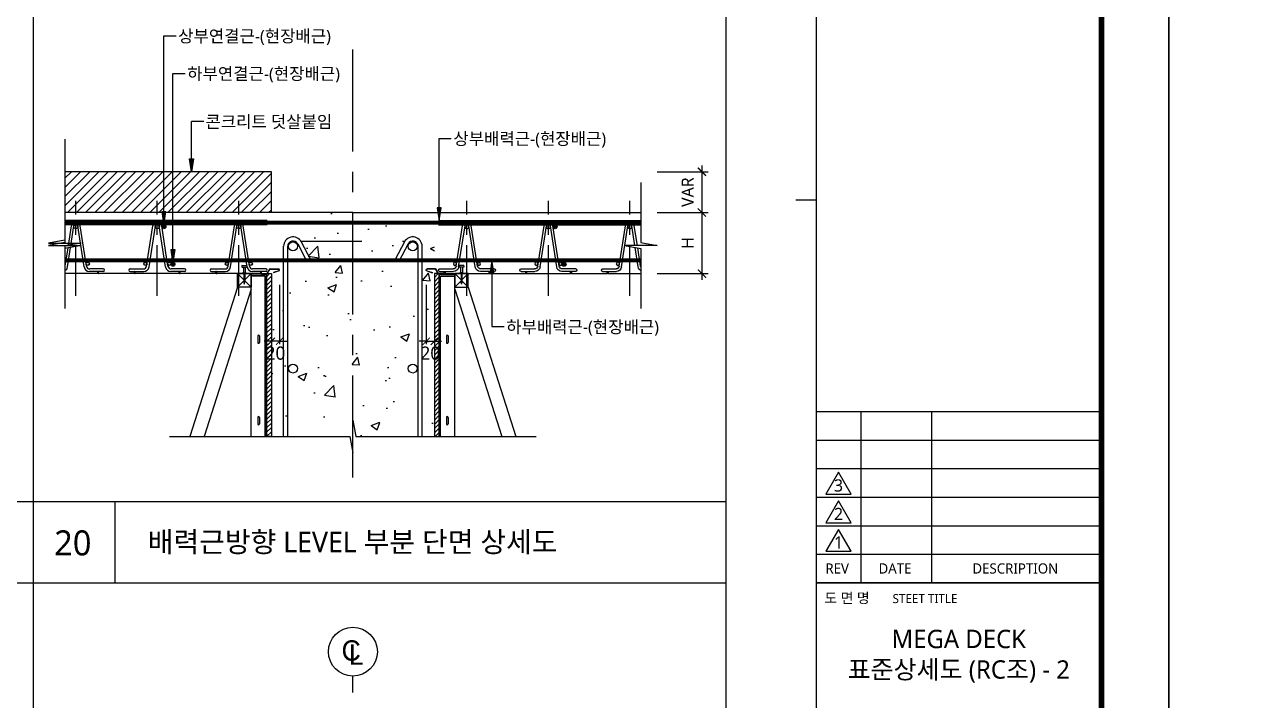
# Model space of a CAD drawing. Extents: x 10983 to 44623, y -18406 to 11294.
# Drawn here: x 24993 to 27983, y -4868 to -3208 of the extents above; entities that cross this region are included whole.
import ezdxf
from ezdxf.enums import TextEntityAlignment as Align

# ---------------------------------------------------------------- set-up
doc = ezdxf.new("R2010")
doc.units = 0
doc.header["$LTSCALE"] = 100
doc.header["$MEASUREMENT"] = 0
doc.header["$PDMODE"] = 3
doc.header["$PDSIZE"] = 10
for name, pattern in [('CEN', [62, 60, -1, 0, -1]), ('CENTERX2', [4, 2.5, -0.5, 0.5, -0.5]), ('HID', [2.5, 1.5, -1])]:
    doc.linetypes.add(name, pattern=pattern)
doc.layers.get('0').update_dxf_attribs({"linetype": 'CONTINUOUS'})
doc.layers.get('Defpoints').update_dxf_attribs({"color": 165, "linetype": 'CONTINUOUS'})
for name, color, linetype in [('-상부연결근', 4, 'CONTINUOUS'), ('-하부배력근', 3, 'CONTINUOUS'), ('-하부연결근', 4, 'CONTINUOUS'), ('0-TEXT', 3, 'CONTINUOUS'), ('DECK-CEN', 1, 'CEN'), ('DECK-CON', 2, 'CONTINUOUS'), ('DECK-DIM', 255, 'CONTINUOUS'), ('DECK-ETC STEEL', 6, 'CONTINUOUS'), ('DECK-HATCH', 251, 'CONTINUOUS'), ('DECK-LATTICE', 7, 'CONTINUOUS'), ('DECK-MAIN BAR', 2, 'CONTINUOUS'), ('DECK-PG', 4, 'CONTINUOUS'), ('DECK-RC', 251, 'CONTINUOUS'), ('DECK-RC(ETC)', 252, 'CONTINUOUS'), ('DECK-TABLE', 7, 'CONTINUOUS'), ('DECK-TEX1', 6, 'CONTINUOUS'), ('DECK-TEXT', 7, 'CONTINUOUS'), ('DECK-TITLE TEXT', 3, 'CONTINUOUS'), ('DECK-TRANS', 3, 'CONTINUOUS'), ('E2', 7, 'CONTINUOUS'), ('form', 7, 'CONTINUOUS'), ('form_TEX', 7, 'CONTINUOUS'), ('REVISION1', 10, 'CONTINUOUS')]:
    doc.layers.add(name, color=color, linetype=linetype)
doc.styles.add('SY Panel', font='malgun.ttf')
doc.styles.add('VICON TEXT', font='malgun.ttf')
doc.styles.add('굴림', font='Gulim.ttf')
doc.styles.add('맑은고딕', font='malgun.ttf')
doc.dimstyles.new('STDECK-DIM', dxfattribs={"dimtxt": 35, "dimasz": 20, "dimexe": 15, "dimexo": 40, "dimgap": 10, "dimtad": 1, "dimdec": 0, "dimtxsty": 'SY Panel', "dimblk": 'ARCHTICK', "dimcen": 2.5, "dimdle": 15, "dimclrd": 7, "dimclre": 7, "dimclrt": 6, "dimadec": 0, "dimazin": 0, "dimtfac": 1, "dimtdec": 0, "dimtmove": 0, "dimatfit": 3, "dimldrblk": 'ARCHTICK', "dimfxl": 1, "dimarcsym": 0})
doc.dimstyles.new('STDECK-DIM 2', dxfattribs={"dimscale": 2.5, "dimtxt": 12, "dimasz": 7, "dimexe": 3, "dimexo": 3, "dimgap": 3, "dimtad": 1, "dimdec": 0, "dimlunit": 6, "dimtxsty": 'VICON TEXT', "dimblk": 'ARCHTICK', "dimcen": 2.5, "dimclrd": 7, "dimclre": 7, "dimclrt": 6, "dimadec": 0, "dimazin": 0, "dimtfac": 1, "dimtdec": 0, "dimtix": 1, "dimtmove": 0, "dimatfit": 3, "dimfxl": 1, "dimarcsym": 0})
pattern_1 = [(45, (-2415.1005, -5154.619), (-5.3033009, 5.3033009), [])]

# ---------------------------------------------------------------- blocks, each defined once
blk = doc.blocks.new('_ArchTick')
at = {"color": 0, "linetype": 'ByBlock', "const_width": 0.15}
blk.add_lwpolyline([(-0.5, -0.5), (0.5, 0.5)], dxfattribs=at)
blk = doc.blocks.new('*D394')
at = {"layer": 'DECK-DIM', "color": 7, "lineweight": -2}
for p, q in [((25979.5, -3847.4), (25979.5, -3993.5)), ((25999.5, -3847.4), (25999.5, -3993.5)), ((25979.5, -3986), (25962, -3986)), ((25979.5, -3986), (25999.5, -3986)), ((25999.5, -3986), (26017, -3986))]:
    blk.add_line(p, q, dxfattribs=at)
at = {"layer": 'Defpoints', "color": 0, "ltscale": 0.5}
for p in [(25979.5, -3839.9), (25999.5, -3839.9), (25999.5, -3986)]:
    blk.add_point(p, dxfattribs=at)
at = {"layer": 'DECK-DIM', "color": 7, "lineweight": -2, "ltscale": 0.5, "xscale": 17.5, "yscale": 17.5, "zscale": 17.5}
blk.add_blockref('_ArchTick', (25979.5, -3986), dxfattribs=at)
at = {"layer": 'DECK-DIM', "color": 7, "lineweight": -2, "ltscale": 0.5, "xscale": 17.5, "yscale": 17.5, "zscale": 17.5, "rotation": 180}
blk.add_blockref('_ArchTick', (25999.5, -3986), dxfattribs=at)
at = {"layer": 'DECK-DIM', "color": 6, "ltscale": 0.5, "insert": (25989.5, -4015.3), "char_height": 32.5, "attachment_point": 5, "style": 'VICON TEXT'}
blk.add_mtext('20', dxfattribs=at)
blk = doc.blocks.new('*D395')
at = {"layer": 'DECK-DIM', "color": 7, "lineweight": -2}
for p, q in [((25599.5, -3847.4), (25599.5, -3993.5)), ((25619.5, -3847.4), (25619.5, -3993.5)), ((25599.5, -3986), (25582, -3986)), ((25619.5, -3986), (25599.5, -3986)), ((25619.5, -3986), (25637, -3986))]:
    blk.add_line(p, q, dxfattribs=at)
at = {"layer": 'Defpoints', "color": 0, "ltscale": 0.5}
for p in [(25599.5, -3839.9), (25619.5, -3839.9), (25599.5, -3986)]:
    blk.add_point(p, dxfattribs=at)
at = {"layer": 'DECK-DIM', "color": 7, "lineweight": -2, "ltscale": 0.5, "xscale": 17.5, "yscale": 17.5, "zscale": 17.5}
blk.add_blockref('_ArchTick', (25599.5, -3986), dxfattribs=at)
at = {"layer": 'DECK-DIM', "color": 7, "lineweight": -2, "ltscale": 0.5, "xscale": 17.5, "yscale": 17.5, "zscale": 17.5, "rotation": 180}
blk.add_blockref('_ArchTick', (25619.5, -3986), dxfattribs=at)
at = {"layer": 'DECK-DIM', "color": 6, "ltscale": 0.5, "insert": (25609.5, -4015.3), "char_height": 32.5, "attachment_point": 5, "style": 'VICON TEXT'}
blk.add_mtext('20', dxfattribs=at)
blk = doc.blocks.new('*D175')
at = {"layer": 'DECK-DIM', "color": 7, "lineweight": -2}
for p, q in [((26546.2, -3669.9), (26671.2, -3669.9)), ((26656.2, -3654.9), (26656.2, -3834.9)), ((26546.2, -3819.9), (26671.2, -3819.9))]:
    blk.add_line(p, q, dxfattribs=at)
at = {"layer": 'Defpoints', "color": 0, "ltscale": 0.5}
for p in [(26506.2, -3669.9), (26506.2, -3819.9), (26656.2, -3819.9)]:
    blk.add_point(p, dxfattribs=at)
at = {"layer": 'DECK-DIM', "color": 7, "lineweight": -2, "ltscale": 0.5, "xscale": 20, "yscale": 20, "zscale": 20}
for p, rotation in [((26656.2, -3669.9), 90), ((26656.2, -3819.9), 270)]:
    blk.add_blockref('_ArchTick', p, dxfattribs=dict(at, rotation=rotation))
at = {"layer": 'DECK-DIM', "color": 6, "ltscale": 0.5, "insert": (26621.2, -3744.9), "char_height": 30, "attachment_point": 5, "rotation": 90, "style": 'SY Panel'}
blk.add_mtext('H', dxfattribs=at)
blk = doc.blocks.new('*D176')
at = {"layer": 'DECK-DIM', "color": 7, "lineweight": -2}
for p, q in [((26656.2, -3554.9), (26656.2, -3684.9)), ((26546.2, -3569.9), (26671.2, -3569.9)), ((26546.2, -3669.9), (26671.2, -3669.9))]:
    blk.add_line(p, q, dxfattribs=at)
at = {"layer": 'Defpoints', "color": 0, "ltscale": 0.5}
for p in [(26506.2, -3569.9), (26506.2, -3669.9), (26656.2, -3669.9)]:
    blk.add_point(p, dxfattribs=at)
at = {"layer": 'DECK-DIM', "color": 7, "lineweight": -2, "ltscale": 0.5, "xscale": 20, "yscale": 20, "zscale": 20}
for p, rotation in [((26656.2, -3569.9), 90), ((26656.2, -3669.9), 270)]:
    blk.add_blockref('_ArchTick', p, dxfattribs=dict(at, rotation=rotation))
at = {"layer": 'DECK-DIM', "color": 6, "ltscale": 0.5, "insert": (26621.2, -3619.9), "char_height": 30, "attachment_point": 5, "rotation": 90, "style": 'SY Panel'}
blk.add_mtext('VAR', dxfattribs=at)
blk = doc.blocks.new('tg4')
at = {"layer": 'DECK-MAIN BAR'}
h = blk.add_hatch(color=256, dxfattribs=at)
h.dxf.hatch_style = 1
h.paths.add_polyline_path([(7710.5, 42136.7, 0.414214), (7705.5, 42131.7, 0.414214), (7710.5, 42126.7)])
h.paths.add_polyline_path([(7735.8, 42040.8, 1), (7743.8, 42040.8, 1)])
h.paths.add_polyline_path([(7710.5, 42136.7), (7710.5, 42126.7, 0.414214), (7715.5, 42131.7, 0.414214)])
edge = h.paths.add_edge_path()
edge.add_line((7683.8, 42043.8), (7683.8, 42037.7))
edge.add_arc((7681.2, 42040.7), 4, 310.4298, 409.5702)
h = blk.add_hatch(color=256, dxfattribs=at)
h.dxf.hatch_style = 1
h.paths.add_polyline_path([(7877.2, 42040.7, 1), (7885.2, 42040.7, 1)])
h.paths.add_polyline_path([(7910.5, 42136.7, 0.414214), (7905.5, 42131.7, 0.414214), (7910.5, 42126.7)])
h.paths.add_polyline_path([(7935.8, 42040.8, 1), (7943.8, 42040.8, 1)])
h.paths.add_polyline_path([(7910.5, 42136.7), (7910.5, 42126.7, 0.414214), (7915.5, 42131.7, 0.414214)])
h = blk.add_hatch(color=256, dxfattribs=at)
h.dxf.hatch_style = 1
h.paths.add_polyline_path([(8077.2, 42040.7, 1), (8085.2, 42040.7, 1)])
h.paths.add_polyline_path([(8110.5, 42136.7, 0.414214), (8105.5, 42131.7, 0.414214), (8110.5, 42126.7)])
h.paths.add_polyline_path([(8135.8, 42040.8, 1), (8143.8, 42040.8, 1)])
h.paths.add_polyline_path([(8110.5, 42136.7), (8110.5, 42126.7, 0.414214), (8115.5, 42131.7, 0.414214)])
at = {"layer": 'DECK-CEN', "linetype": 'CENTERX2', "ltscale": 0.5}
for p, q in [((7710.5, 41961.8), (7710.5, 42195.4)), ((7910.5, 41961.8), (7910.5, 42195.4)), ((8110.5, 41961.8), (8110.5, 42195.4))]:
    blk.add_line(p, q, dxfattribs=at)
at = {"layer": 'DECK-LATTICE', "ltscale": 0.5}
for p, q in [((8179.9, 42146.7), (7683.8, 42146.7)), ((8179.9, 42136.7), (7683.8, 42136.7)), ((7692.2, 42085.7), (7699.7, 42134.3)), ((7698.3, 42085.7), (7705.7, 42133.6)), ((7730.8, 42033.2), (7715.2, 42133.6)), ((7736.6, 42035), (7721.2, 42134.3)), ((7884.3, 42035), (7899.7, 42134.3)), ((7890.1, 42033.2), (7905.7, 42133.6)), ((7930.8, 42033.2), (7915.2, 42133.6)), ((7936.6, 42035), (7921.2, 42134.3)), ((8084.3, 42035), (8099.7, 42134.3)), ((8090.1, 42033.2), (8105.7, 42133.6)), ((8130.8, 42033.2), (8115.2, 42133.6)), ((8136.6, 42035), (8121.2, 42134.3)), ((7684.3, 42035), (7691.3, 42080)), ((7690.1, 42033.2), (7697.6, 42081.1)), ((7777.5, 42022.2), (7743.7, 42022.2)), ((7777.5, 42028.2), (7744.5, 42028.2)), ((7843.5, 42028.2), (7876.4, 42028.2)), ((7843.5, 42022.2), (7877.3, 42022.2)), ((7977.5, 42022.2), (7943.7, 42022.2)), ((7977.5, 42028.2), (7944.5, 42028.2)), ((8043.5, 42028.2), (8076.4, 42028.2)), ((8043.5, 42022.2), (8077.3, 42022.2)), ((8177.5, 42022.2), (8143.7, 42022.2)), ((8177.5, 42028.2), (8144.5, 42028.2))]:
    blk.add_line(p, q, dxfattribs=at)
for centre, radius, start, end in [((7702.7, 42133.7), 3.01, 349.5852, 169.9415), ((7718.2, 42133.7), 3.01, 10.0585, 190.4148), ((7902.7, 42133.7), 3.01, 349.5852, 169.9415), ((7918.2, 42133.7), 3.01, 10.0585, 190.4148), ((8102.7, 42133.7), 3.01, 349.5852, 169.9415), ((8118.2, 42133.7), 3.01, 10.0585, 190.4148), ((7676.4, 42036.2), 8, 336.4782, 351.1777), ((7677.3, 42035.2), 13, 299.8906, 351.1777), ((7743.7, 42035.2), 13, 188.8223, 270), ((7744.5, 42036.2), 8, 188.8223, 270), ((7777.5, 42025.2), 3, 270, 90), ((7843.5, 42025.2), 3, 90, 270), ((7876.4, 42036.2), 8, 270, 351.1777), ((7877.3, 42035.2), 13, 270, 351.1777), ((7943.7, 42035.2), 13, 188.8223, 270), ((7944.5, 42036.2), 8, 188.8223, 270), ((7977.5, 42025.2), 3, 270, 90), ((8043.5, 42025.2), 3, 90, 270), ((8076.4, 42036.2), 8, 270, 351.1777), ((8077.3, 42035.2), 13, 270, 351.1777), ((8143.7, 42035.2), 13, 188.8223, 270), ((8144.5, 42036.2), 8, 188.8223, 270), ((8177.5, 42025.2), 3, 270, 90)]:
    blk.add_arc(centre, radius, start, end, dxfattribs=at)
at = {"layer": 'DECK-MAIN BAR', "ltscale": 0.5}
for centre, radius in [((7710.5, 42131.7), 5), ((7910.5, 42131.7), 5), ((8110.5, 42131.7), 5), ((7739.8, 42040.8), 4), ((7881.2, 42040.7), 4), ((7939.8, 42040.8), 4), ((8081.2, 42040.7), 4), ((8139.8, 42040.8), 4)]:
    blk.add_circle(centre, radius, dxfattribs=at)
blk.add_arc((7681.2, 42040.7), 4, 310.4298, 49.5702, dxfattribs=at)
at = {"layer": 'DECK-PG', "ltscale": 0.5}
for p, q in [((7764.7, 42017.2), (7683.8, 42017.2)), ((7765, 42016.7), (7683.8, 42016.7)), ((7855, 42016.7), (7766, 42016.7)), ((7854.7, 42017.2), (7766.2, 42017.2)), ((7965, 42016.7), (7856, 42016.7)), ((7964.7, 42017.2), (7856.2, 42017.2)), ((8055, 42016.7), (7966, 42016.7)), ((8054.7, 42017.2), (7966.2, 42017.2)), ((8165, 42016.7), (8056, 42016.7)), ((8164.7, 42017.2), (8056.2, 42017.2))]:
    blk.add_line(p, q, dxfattribs=at)
at = {"layer": 'DECK-PG'}
for p, q in [((7764, 42021.2), (7764, 42018.7)), ((7764.5, 42018.7), (7764.5, 42021.2)), ((7765, 42021.2), (7765, 42017.5)), ((7765, 42018.7), (7765, 42020.7)), ((7765.5, 42021.2), (7765.5, 42017.2)), ((7766, 42017.5), (7766, 42021.2)), ((7854, 42021.2), (7854, 42018.7)), ((7854.5, 42018.7), (7854.5, 42021.2)), ((7855, 42021.2), (7855, 42017.5)), ((7855, 42018.7), (7855, 42020.7)), ((7855.5, 42021.2), (7855.5, 42017.2)), ((7856, 42017.5), (7856, 42021.2)), ((7964, 42021.2), (7964, 42018.7)), ((7964.5, 42018.7), (7964.5, 42021.2)), ((7965, 42021.2), (7965, 42017.5)), ((7965, 42018.7), (7965, 42020.7)), ((7965.5, 42021.2), (7965.5, 42017.2)), ((7966, 42017.5), (7966, 42021.2)), ((8054, 42021.2), (8054, 42018.7)), ((8054.5, 42018.7), (8054.5, 42021.2)), ((8055, 42021.2), (8055, 42017.5)), ((8055, 42018.7), (8055, 42020.7)), ((8055.5, 42021.2), (8055.5, 42017.2)), ((8056, 42017.5), (8056, 42021.2)), ((8164, 42021.2), (8164, 42018.7)), ((8164.5, 42018.7), (8164.5, 42021.2)), ((8165, 42021.2), (8165, 42017.5)), ((8165, 42018.7), (8165, 42020.7)), ((8165.5, 42021.2), (8165.5, 42017.2)), ((8166, 42017.5), (8166, 42021.2)), ((8166, 42016.7), (8179.9, 42016.7)), ((8166.2, 42017.2), (8179.9, 42017.2)), ((8180.8, 42017.8), (8186.1, 42027.5)), ((8181.3, 42017.5), (8186.6, 42027.2)), ((8187.4, 42028.2), (8208.1, 42028.2)), ((8187.4, 42027.7), (8208.1, 42027.7)), ((8208.7, 42023.9), (8195.4, 42019.1)), ((8208.6, 42023.9), (8195.4, 42019.1)), ((8195.4, 42019.1), (8195.5, 42018.6)), ((8208.9, 42023.5), (8195.5, 42018.6))]:
    blk.add_line(p, q, dxfattribs=at)
for centre, radius, start, end in [((7765, 42021.2), 1, 0, 180), ((7765, 42021.2), 1, 0, 180), ((7764.5, 42018.7), 0.5, 180, 0), ((7765, 42021.2), 0.5, 0, 180), ((7764.7, 42017.5), 0.25, 270, 0), ((7765, 42017.2), 0.5, 270, 0), ((7766, 42017.2), 0.5, 180, 270), ((7766.2, 42017.5), 0.25, 180, 270), ((7855, 42021.2), 1, 0, 180), ((7855, 42021.2), 1, 0, 180), ((7854.5, 42018.7), 0.5, 180, 0), ((7855, 42021.2), 0.5, 0, 180), ((7854.7, 42017.5), 0.25, 270, 0), ((7855, 42017.2), 0.5, 270, 0), ((7856, 42017.2), 0.5, 180, 270), ((7856.2, 42017.5), 0.25, 180, 270), ((7965, 42021.2), 1, 0, 180), ((7965, 42021.2), 1, 0, 180), ((7964.5, 42018.7), 0.5, 180, 0), ((7965, 42021.2), 0.5, 0, 180), ((7964.7, 42017.5), 0.25, 270, 0), ((7965, 42017.2), 0.5, 270, 0), ((7966, 42017.2), 0.5, 180, 270), ((7966.2, 42017.5), 0.25, 180, 270), ((8055, 42021.2), 1, 0, 180), ((8055, 42021.2), 1, 0, 180), ((8054.5, 42018.7), 0.5, 180, 0), ((8055, 42021.2), 0.5, 0, 180), ((8054.7, 42017.5), 0.25, 270, 0), ((8055, 42017.2), 0.5, 270, 0), ((8056, 42017.2), 0.5, 180, 270), ((8056.2, 42017.5), 0.25, 180, 270), ((8165, 42021.2), 1, 0, 180), ((8165, 42021.2), 1, 0, 180), ((8164.5, 42018.7), 0.5, 180, 0), ((8165, 42021.2), 0.5, 0, 180), ((8164.7, 42017.5), 0.25, 270, 0), ((8165, 42017.2), 0.5, 270, 0), ((8166, 42017.2), 0.5, 180, 270), ((8166.2, 42017.5), 0.25, 180, 270), ((8179.9, 42018.3), 1.05, 270, 331.3895), ((8179.9, 42018.3), 1.55, 270, 331.3895), ((8187.4, 42026.8), 1.46, 90, 151.3895), ((8187.4, 42026.8), 0.955, 90, 151.3895), ((8208.1, 42025.8), 2.46, 290, 90), ((8208.1, 42025.8), 1.96, 290, 90)]:
    blk.add_arc(centre, radius, start, end, dxfattribs=at)

msp = doc.modelspace()

# ---------------------------------------------------------------- hatches: boundary and pattern name
at = {"layer": '-상부연결근', "linetype": 'ByBlock'}
h = msp.add_hatch(color=0, dxfattribs=at)
h.paths.add_polyline_path([(25340.3, -3668.4), (25335.6, -3668.4), (25335.6, -3699.9)])
h.paths.add_polyline_path([(25335.6, -3668.4), (25330.9, -3668.4), (25335.6, -3699.9)])
at = {"layer": '-상부연결근'}
h = msp.add_hatch(color=256, dxfattribs=at)
h.dxf.hatch_style = 1
h.paths.add_polyline_path([(25340.6, -3704.9, 1), (25330.6, -3704.9, 1)])
h = msp.add_hatch(color=256, dxfattribs=at)
h.dxf.hatch_style = 1
h.paths.add_polyline_path([(26300.6, -3704.9, 1), (26290.6, -3704.9, 1)])
at = {"layer": '-하부배력근', "linetype": 'ByBlock'}
h = msp.add_hatch(color=0, dxfattribs=at)
h.paths.add_polyline_path([(26136.1, -3818.3), (26140.8, -3818.3), (26140.8, -3786.9)])
h.paths.add_polyline_path([(26140.8, -3818.3), (26145.5, -3818.3), (26140.8, -3786.9)])
at = {"layer": '-하부연결근', "linetype": 'ByBlock'}
h = msp.add_hatch(color=0, dxfattribs=at)
h.paths.add_polyline_path([(25357.8, -3791.8), (25357.8, -3760.4), (25353.1, -3760.4)])
h.paths.add_polyline_path([(25357.8, -3791.8), (25362.5, -3760.4), (25357.8, -3760.4)])
at = {"layer": '-하부연결근'}
h = msp.add_hatch(color=256, dxfattribs=at)
h.dxf.hatch_style = 1
h.paths.add_polyline_path([(25362.8, -3796.8, 1), (25352.8, -3796.8, 1)])
h = msp.add_hatch(color=256, dxfattribs=at)
h.dxf.hatch_style = 1
h.paths.add_polyline_path([(26322.8, -3796.9, 1), (26312.8, -3796.9, 1)])
at = {"linetype": 'ByBlock'}
h = msp.add_hatch(color=256, dxfattribs=at)
h.paths.add_polyline_path([(25398.8, -3538.4), (25403.5, -3538.4), (25403.5, -3569.9)])
h.paths.add_polyline_path([(25403.5, -3538.4), (25408.2, -3538.4), (25403.5, -3569.9)])
h = msp.add_hatch(color=256, dxfattribs=at)
h.paths.add_polyline_path([(26015.9, -3658.4), (26011.1, -3658.4), (26011.1, -3689.9)])
h.paths.add_polyline_path([(26011.1, -3658.4), (26006.4, -3658.4), (26011.1, -3689.9)])
at = {"layer": 'DECK-HATCH', "linetype": 'ByBlock'}
h = msp.add_hatch(dxfattribs=at)
h.set_pattern_fill('ANSI31', color=256, scale=5, style=0)
h.set_pattern_definition([(45, (-7726021.449, -2456214.408), (-11.225320152, 11.225320152), [])])
h.paths.add_polyline_path([(25599.5, -3569.9), (25092.8, -3569.9), (25092.8, -3669.9), (25599.5, -3669.9)])
at = {"layer": 'DECK-HATCH'}
h = msp.add_hatch(dxfattribs=at)
h.set_pattern_fill('AR-CONC', color=256, scale=30, style=0)
h.set_pattern_definition([(50, (-103786.98, -47543.55), (215.17805, -18.82564), [22.5, -247.5]), (355, (-103786.98, -47543.55), (-41.6254, 225.65764), [18, -198]), (100.4514, (-103769.05, -47545.12), (173.5528, 206.83186), [19.12206, -210.34263]), (46.1842, (-103786.98, -47483.55), (320.1723, -49.6557), [33.75, -371.25]), (96.6356, (-103760.3, -47487.7), (280.3988, 292.23536), [28.6831, -315.5139]), (351.1842, (-103786.98, -47483.55), (280.3986, 292.2356), [27, -297]), (21, (-103756.98, -47498.55), (179.07212, -120.78567), [22.5, -247.5]), (326, (-103756.98, -47498.55), (72.9946, 217.545), [18, -198]), (71.4514, (-103742.06, -47508.61), (252.0668, 96.75915), [19.12206, -210.34263]), (37.5, (-103786.98, -47543.55), (3.647957, 99.868156), [0, -195.6, 0, -201, 0, -198.75]), (7.5, (-103786.98, -47543.55), (78.92086, 118.32351), [0, -114.6, 0, -191.1, 0, -75.75]), (327.5, (-103853.88, -47543.55), (160.14673, -6.76646), [0, -75, 0, -234, 0, -310.5]), (317.5, (-103883.88, -47543.55), (174.95585, 30.0315), [0, -97.5, 0, -155.4, 0, -220.5])])
h.paths.add_polyline_path([(25799.5, -3669.9), (25599.5, -3669.9), (25599.5, -4220), (25792.4, -4220), (25799.5, -4260), (25799.5, -4180)])
h.paths.add_polyline_path([(25999.5, -3669.9), (25799.5, -3669.9), (25799.5, -4180), (25806.5, -4220), (25999.5, -4220)])
at = {"layer": 'DECK-HATCH', "linetype": 'ByBlock'}
h = msp.add_hatch(dxfattribs=at)
h.set_pattern_fill('ANSI31', color=256, scale=60, style=0)
h.set_pattern_definition(pattern_1)
h.paths.add_polyline_path([(25599.5, -3819.9), (25587.5, -3819.9), (25587.5, -4220), (25599.5, -4220)])
h.paths.add_polyline_path([(25580.2, -3938.5), (25638.8, -3938.5), (25638.8, -3983.5), (25580.2, -3983.5)], flags=9)
h = msp.add_hatch(dxfattribs=at)
h.set_pattern_fill('ANSI31', color=256, scale=60, style=0)
h.set_pattern_definition(pattern_1)
h.paths.add_polyline_path([(26011.5, -3819.9), (25999.5, -3819.9), (25999.5, -4220), (26011.5, -4220)])
h.paths.add_polyline_path([(25992.2, -3938.5), (26050.8, -3938.5), (26050.8, -3983.5), (25992.2, -3983.5)], flags=9)

# ---------------------------------------------------------------- linework, layer by layer
at = {"layer": '-상부연결근', "color": 0, "linetype": 'ByBlock'}
for p, q in [((25335.6, -3236.1), (25365.6, -3236.1)), ((25335.6, -3699.9), (25335.6, -3236.1))]:
    msp.add_line(p, q, dxfattribs=at)
msp.add_lwpolyline([(25340.3, -3668.4), (25330.9, -3668.4), (25335.6, -3699.9), (25340.3, -3668.4)], dxfattribs=at)
at = {"layer": '-상부연결근'}
for centre in [(25335.6, -3704.9), (26295.6, -3704.9)]:
    msp.add_circle(centre, 5, dxfattribs=at)
at = {"layer": '-하부배력근', "color": 0, "linetype": 'ByBlock'}
for p, q in [((26140.8, -3786.9), (26140.8, -3950)), ((26140.8, -3950), (26170.8, -3950))]:
    msp.add_line(p, q, dxfattribs=at)
at = {"layer": '-하부배력근', "ltscale": 0.5, "const_width": 10}
msp.add_lwpolyline([(25092.8, -3787), (26506.2, -3787)], dxfattribs=at)
at = {"layer": '-하부배력근', "color": 0, "linetype": 'ByBlock'}
msp.add_lwpolyline([(26136.1, -3818.3), (26145.5, -3818.3), (26140.8, -3786.9), (26136.1, -3818.3)], dxfattribs=at)
at = {"layer": '-하부연결근', "color": 0, "linetype": 'ByBlock'}
for p, q in [((25357.8, -3328.3), (25387.8, -3328.3)), ((25357.8, -3791.8), (25357.8, -3328.3))]:
    msp.add_line(p, q, dxfattribs=at)
msp.add_lwpolyline([(25353.1, -3760.4), (25362.5, -3760.4), (25357.8, -3791.8), (25353.1, -3760.4)], dxfattribs=at)
at = {"layer": '-하부연결근'}
for centre in [(25357.8, -3796.8), (26317.8, -3796.9)]:
    msp.add_circle(centre, 5, dxfattribs=at)
at = {"linetype": 'ByBlock'}
for p, q in [((25403.5, -3569.9), (25403.5, -3446.2)), ((25433.5, -3446.2), (25403.5, -3446.2)), ((26011.1, -3689.9), (26011.1, -3487.9)), ((26011.1, -3487.9), (26041.1, -3487.9))]:
    msp.add_line(p, q, dxfattribs=at)
for points in [[(25398.8, -3538.4), (25408.2, -3538.4), (25403.5, -3569.9), (25398.8, -3538.4)], [(26015.9, -3658.4), (26006.4, -3658.4), (26011.1, -3689.9), (26015.9, -3658.4)]]:
    msp.add_lwpolyline(points, dxfattribs=at)
at = {"layer": 'DECK-CEN', "linetype": 'CENTERX2'}
msp.add_line((25799.5, -4320), (25799.5, -3248), dxfattribs=at)
at = {"layer": 'DECK-CON'}
for p, q in [((25599.5, -3569.9), (25092.8, -3569.9)), ((25599.5, -3669.9), (25599.5, -3569.9)), ((25799.5, -3669.9), (25092.8, -3669.9)), ((25799.5, -3669.9), (26506.2, -3669.9))]:
    msp.add_line(p, q, dxfattribs=at)
for points in [[(25092.8, -3489.9), (25092.8, -3737.8), (25052.8, -3744.9), (25132.8, -3744.9), (25092.8, -3751.9), (25092.8, -3899.9)], [(25092.8, -3595.9), (25092.8, -3743.8), (25052.8, -3750.9), (25132.8, -3750.9), (25092.8, -3757.9), (25092.8, -3905.9)], [(26506.2, -3595.9), (26506.2, -3743.8), (26546.2, -3750.9), (26466.2, -3750.9), (26506.2, -3757.9), (26506.2, -3905.9)], [(25349.5, -4220), (25792.4, -4220), (25799.5, -4260), (25799.5, -4180), (25806.5, -4220), (26249.5, -4220)]]:
    msp.add_lwpolyline(points, dxfattribs=at)
for points in [[(25587.5, -3819.9), (25599.5, -3819.9), (25599.5, -4220), (25587.5, -4220)], [(26011.5, -3819.9), (25999.5, -3819.9), (25999.5, -4220), (26011.5, -4220)]]:
    msp.add_lwpolyline(points, close=True, dxfattribs=at)
at = {"layer": 'DECK-ETC STEEL'}
for points in [[(25584.5, -3819.9), (25587.5, -3819.9), (25587.5, -4220), (25584.5, -4220), (25584.5, -3825.9), (25549.5, -3825.9), (25549.5, -3822.9), (25584.5, -3822.9), (25584.5, -3819.9), (25587.5, -3819.9)], [(26014.5, -3819.9), (26011.5, -3819.9), (26011.5, -4220), (26014.5, -4220), (26014.5, -3825.9), (26049.5, -3825.9), (26049.5, -3822.9), (26014.5, -3822.9), (26014.5, -3819.9), (26011.5, -3819.9)]]:
    msp.add_lwpolyline(points, dxfattribs=at)
at = {"layer": 'DECK-RC'}
for p, q in [((25629.5, -4220), (25629.5, -3752.9)), ((25639.5, -4220), (25639.5, -3752.9)), ((25664, -3746.8), (25686.5, -3789.8)), ((25672.9, -3742.2), (25695.3, -3785.2)), ((25926.1, -3742.2), (25903.6, -3785.2)), ((25935, -3746.8), (25912.5, -3789.8)), ((25959.5, -4220), (25959.5, -3752.9)), ((25969.5, -4220), (25969.5, -3752.9)), ((25686.5, -3789.8), (25695.3, -3785.2)), ((25912.5, -3789.8), (25903.6, -3785.2))]:
    msp.add_line(p, q, dxfattribs=at)
at = {"layer": 'DECK-RC', "linetype": 'HID'}
msp.add_line((25671.4, -3739.9), (25927.5, -3739.9), dxfattribs=at)
at = {"layer": 'DECK-RC'}
for centre in [(25652.5, -3752.9), (25946.5, -3752.9), (25652.5, -4052.9), (25946.5, -4052.9)]:
    msp.add_circle(centre, 11, dxfattribs=at)
for centre, radius, start, end in [((25652.5, -3752.9), 23, 27.5898, 180), ((25946.5, -3752.9), 23, 0, 152.4102), ((25652.5, -3752.9), 13, 27.5824, 180), ((25946.5, -3752.9), 13, 0, 152.4176)]:
    msp.add_arc(centre, radius, start, end, dxfattribs=at)
at = {"layer": 'DECK-RC(ETC)'}
for p, q in [((25516.5, -3852.9), (25549.5, -3819.9)), ((25549.5, -3852.9), (25516.5, -3819.9)), ((25527, -3800.9), (25527, -3802.9)), ((25528, -3799.9), (25538, -3799.9)), ((25528, -3803.9), (25538, -3803.9)), ((25529, -3818.5), (25529, -3819.3)), ((25529.6, -3817.9), (25530.1, -3817.9)), ((25529.6, -3819.9), (25536.4, -3819.9)), ((25530.1, -3817.9), (25535.9, -3817.9)), ((25530.7, -3806.2), (25530.7, -3816.6)), ((25532, -3817.9), (25534, -3817.9)), ((25532, -3819.9), (25532, -3840.4)), ((25534, -3819.9), (25534, -3840.4)), ((25535.3, -3806.2), (25535.3, -3816.6)), ((25535.9, -3817.9), (25536.4, -3817.9)), ((25537, -3818.5), (25537, -3819.3)), ((25539, -3800.9), (25539, -3802.9)), ((25549.5, -4220), (25549.5, -3825.9)), ((26049.5, -3852.9), (26082.5, -3819.9)), ((26082.5, -3852.9), (26049.5, -3819.9)), ((26049.5, -4220), (26049.5, -3825.9)), ((26060, -3800.9), (26060, -3802.9)), ((26071, -3799.9), (26061, -3799.9)), ((26071, -3803.9), (26061, -3803.9)), ((26062, -3818.5), (26062, -3819.3)), ((26063.1, -3817.9), (26062.6, -3817.9)), ((26069.4, -3819.9), (26062.6, -3819.9)), ((26068.9, -3817.9), (26063.1, -3817.9)), ((26063.7, -3806.2), (26063.7, -3816.6)), ((26067, -3817.9), (26065, -3817.9)), ((26065, -3819.9), (26065, -3840.4)), ((26067, -3819.9), (26067, -3840.4)), ((26068.3, -3806.2), (26068.3, -3816.6)), ((26069.4, -3817.9), (26068.9, -3817.9)), ((26070, -3818.5), (26070, -3819.3)), ((26072, -3800.9), (26072, -3802.9)), ((25516.5, -3852.9), (25399.5, -4220)), ((25532, -3840.4), (25533, -3845.4)), ((25533, -3845.4), (25534, -3840.4)), ((26066, -3845.4), (26065, -3840.4)), ((26067, -3840.4), (26066, -3845.4)), ((26082.5, -3852.9), (26199.5, -4220)), ((25549.5, -3858), (25434.1, -4220)), ((26049.5, -3858), (26164.8, -4220)), ((25566, -3972.9), (25566, -3988.9)), ((25570, -3972.9), (25570, -3988.9)), ((26029, -3972.9), (26029, -3988.9)), ((26033, -3972.9), (26033, -3988.9)), ((25566, -4172.9), (25566, -4188.9)), ((25570, -4172.9), (25570, -4188.9)), ((26029, -4172.9), (26029, -4188.9)), ((26033, -4172.9), (26033, -4188.9))]:
    msp.add_line(p, q, dxfattribs=at)
for points in [[(25516.5, -3819.9), (25549.5, -3819.9), (25549.5, -3852.9), (25516.5, -3852.9), (25516.5, -3819.9)], [(26082.5, -3819.9), (26049.5, -3819.9), (26049.5, -3852.9), (26082.5, -3852.9), (26082.5, -3819.9)]]:
    msp.add_lwpolyline(points, dxfattribs=at)
for centre, radius, start, end in [((25528, -3800.9), 1, 90, 180), ((25528, -3802.9), 1, 180, 270), ((25527.9, -3806.6), 2.75, 7.7709, 89.4479), ((25529.6, -3818.5), 0.6, 90, 180), ((25529.6, -3819.3), 0.6, 180, 270), ((25529.3, -3816.5), 1.39, 281.7725, 355.1369), ((25538, -3806.6), 2.75, 90.5521, 172.2291), ((25536.7, -3816.5), 1.39, 184.8631, 258.2275), ((25536.4, -3818.5), 0.6, 0, 90), ((25536.4, -3819.3), 0.6, 270, 0), ((25538, -3800.9), 1, 0, 90), ((25538, -3802.9), 1, 270, 0), ((26061, -3800.9), 1, 90, 180), ((26061, -3802.9), 1, 180, 270), ((26060.9, -3806.6), 2.75, 7.7709, 89.4479), ((26062.6, -3818.5), 0.6, 90, 180), ((26062.6, -3819.3), 0.6, 180, 270), ((26062.3, -3816.5), 1.39, 281.7725, 355.1369), ((26071, -3806.6), 2.75, 90.5521, 172.2291), ((26069.7, -3816.5), 1.39, 184.8631, 258.2275), ((26069.4, -3818.5), 0.6, 0, 90), ((26069.4, -3819.3), 0.6, 270, 0), ((26071, -3800.9), 1, 0, 90), ((26071, -3802.9), 1, 270, 0), ((25568, -3972.9), 2, 0, 180), ((25568, -3972.9), 2, 0, 180), ((26031, -3972.9), 2, 0, 180), ((26031, -3972.9), 2, 0, 180), ((25568, -3988.9), 2, 180, 0), ((26031, -3988.9), 2, 180, 0), ((25568, -4172.9), 2, 0, 180), ((25568, -4172.9), 2, 0, 180), ((26031, -4172.9), 2, 0, 180), ((26031, -4172.9), 2, 0, 180), ((25568, -4188.9), 2, 180, 0), ((26031, -4188.9), 2, 180, 0)]:
    msp.add_arc(centre, radius, start, end, dxfattribs=at)
at = {"layer": 'DECK-TABLE', "ltscale": 0.5}
for p, q in [((25015.1, -1280.1), (25015.1, -6230.1)), ((26715.1, -4380.1), (19915.1, -4380.1)), ((25215.1, -4380.1), (25215.1, -4580.1)), ((26715.1, -4580.1), (19915.1, -4580.1))]:
    msp.add_line(p, q, dxfattribs=at)
msp.add_lwpolyline([(19915.1, -1280.1), (26715.1, -1280.1), (26715.1, -6230.1), (19915.1, -6230.1)], close=True, dxfattribs=at)
at = {"layer": 'DECK-TRANS', "ltscale": 0.5, "const_width": 10}
msp.add_lwpolyline([(25092.8, -3694.9), (26506.2, -3694.9)], dxfattribs=at)
at = {"layer": 'Defpoints'}
for points in [[(19392.5, -6526.2), (27802.5, -6526.2), (27802.5, -586.2), (19392.5, -586.2)], [(27802.5, -6526.2), (36212.5, -6526.2), (36212.5, -586.2), (27802.5, -586.2)]]:
    msp.add_lwpolyline(points, close=True, dxfattribs=at)
at = {"layer": 'E2', "linetype": 'ByBlock'}
msp.add_line((25799.5, -4848), (25799.5, -4808), dxfattribs=at)
msp.add_circle((25799.5, -4748), 60, dxfattribs=at)
at = {"layer": 'form', "color": 30}
for p, q in [((26936.8, -980.1), (26936.8, -6298.4)), ((26936.8, -3639.3), (26886.8, -3639.3))]:
    msp.add_line(p, q, dxfattribs=at)
at = {"layer": 'form', "ltscale": 2}
for p, q in [((26936.8, -4158.7), (27636.1, -4158.7)), ((27045.9, -4158.7), (27045.9, -4578.7)), ((27219.7, -4158.7), (27219.7, -4578.7)), ((26936.8, -4228.7), (27636.1, -4228.7)), ((26936.8, -4298.7), (27636.1, -4298.7)), ((26936.8, -4368.7), (27636.1, -4368.7)), ((26936.8, -4438.7), (27636.1, -4438.7)), ((26936.8, -4508.7), (27636.1, -4508.7)), ((27636.8, -4578.7), (26936.8, -4578.7)), ((26936.8, -4578.7), (27636.8, -4578.7))]:
    msp.add_line(p, q, dxfattribs=at)
at = {"layer": 'form', "color": 30, "ltscale": 0.5}
msp.add_line((26936.8, -4578.7), (27636.1, -4578.7), dxfattribs=at)
at = {"layer": 'form', "color": 30, "const_width": 14.2}
msp.add_lwpolyline([(19683.2, -980.1), (19683.2, -6298.4), (27636.8, -6298.4), (27636.8, -980.1)], close=True, dxfattribs=at)
at = {"layer": 'REVISION1', "ltscale": 2}
for points in [[(26991.5, -4307.7), (26960.5, -4361.5), (27022.6, -4361.5), (26991.5, -4307.7)], [(26991.5, -4377.7), (26960.5, -4431.5), (27022.6, -4431.5), (26991.5, -4377.7)], [(26991.5, -4447.7), (26960.5, -4501.5), (27022.6, -4501.5), (26991.5, -4447.7)]]:
    msp.add_lwpolyline(points, dxfattribs=at)

# ---------------------------------------------------------------- block references
at = {"layer": 'DECK-LATTICE'}
msp.add_blockref('tg4', (17409, -45836.6), dxfattribs=at)
at = {"layer": 'DECK-LATTICE', "xscale": -1}
msp.add_blockref('tg4', (34189.9, -45836.6), dxfattribs=at)

# ---------------------------------------------------------------- texts
at = {"layer": '-상부연결근', "color": 0, "style": 'VICON TEXT'}
msp.add_text('상부연결근-(현장배근)', height=30, dxfattribs=at).set_placement((25370.7, -3251.9))
at = {"layer": '-하부배력근', "color": 0, "style": 'VICON TEXT'}
msp.add_text('하부배력근-(현장배근)', height=30, dxfattribs=at).set_placement((26175.9, -3965.8))
at = {"layer": '-하부연결근', "color": 0, "style": 'VICON TEXT'}
msp.add_text('하부연결근-(현장배근)', height=30, dxfattribs=at).set_placement((25392.9, -3344.1))
at = {"layer": '0-TEXT', "insert": (27286.5, -4759.2), "char_height": 45, "width": 700, "attachment_point": 5, "style": '맑은고딕'}
msp.add_mtext('MEGA DECK \\P표준상세도 (RC조) - 2', dxfattribs=at)
at = {"layer": 'DECK-TEX1', "color": 6, "linetype": 'ByBlock', "style": '굴림'}
for s, p in [('C', (25771.7, -4770.1)), ('L', (25789.7, -4780.1))]:
    msp.add_text(s, height=50, dxfattribs=at).set_placement(p)
at = {"layer": 'DECK-TEXT', "style": 'VICON TEXT'}
for s, p in [('콘크리트 덧살붙임', (25437.5, -3462)), ('상부배력근-(현장배근)', (26046.2, -3503.7))]:
    msp.add_text(s, height=30, dxfattribs=at).set_placement(p)
at = {"layer": 'DECK-TITLE TEXT', "color": 3, "style": 'VICON TEXT'}
for s, height, p in [('20', 61.43, (25066.3, -4511.6)), ('배력근방향 LEVEL 부분 단면 상세도', 50.257, (25296.1, -4503.8))]:
    msp.add_text(s, height=height, dxfattribs=at).set_placement(p)
at = {"layer": 'form_TEX', "style": 'VICON TEXT'}
for s, p in [('REV', (26959.2, -4556.2)), ('DATE', (27089.7, -4556.2)), ('DESCRIPTION', (27320, -4556.2))]:
    msp.add_text(s, height=25, dxfattribs=at).set_placement(p)
at = {"layer": 'form_TEX', "ltscale": 2, "style": '맑은고딕'}
for s, height, p in [('도 면 명', 25, (26956.8, -4628.7)), ('STEET TITLE', 22, (27124, -4628.7))]:
    msp.add_text(s, height=height, dxfattribs=at).set_placement(p)
at = {"layer": 'REVISION1', "ltscale": 2, "style": 'VICON TEXT'}
for s, p in [('3', (26991.5, -4339.9)), ('2', (26991.5, -4409.9)), ('1', (26991.5, -4479.9))]:
    msp.add_text(s, height=30, dxfattribs=at).set_placement(p, align=Align.MIDDLE_CENTER)

# ---------------------------------------------------------------- dimensions: what is measured, and where the dimension line sits
at = {"layer": 'DECK-DIM'}
dim = msp.add_linear_dim(base=(26656.2, -3669.9), p1=(26506.2, -3569.9), p2=(26506.2, -3669.9), angle=90, text='VAR', dimstyle='STDECK-DIM', override={"dimtxt": 30, "dimgap": 20}, dxfattribs=at)
dim.commit()
dim.dimension.update_dxf_attribs({"geometry": '*D176', "text_midpoint": (26656.2, -3619.9), "dimtype": 160})
dim = msp.add_linear_dim(base=(26656.2, -3819.9), p1=(26506.2, -3669.9), p2=(26506.2, -3819.9), angle=90, text='H', dimstyle='STDECK-DIM', override={"dimtxt": 30, "dimgap": 20}, dxfattribs=at)
dim.commit()
dim.dimension.update_dxf_attribs({"geometry": '*D175', "text_midpoint": (26621.2, -3744.9)})
dim = msp.add_linear_dim(base=(25599.5, -3986), p1=(25619.5, -3839.9), p2=(25599.5, -3839.9), angle=180, dimstyle='STDECK-DIM 2', override={"dimtxt": 13, "dimgap": 5, "dimtad": 2, "dimtoh": 0}, dxfattribs=at)
dim.commit()
dim.dimension.update_dxf_attribs({"geometry": '*D395', "text_midpoint": (25609.5, -4015.3)})
dim = msp.add_linear_dim(base=(25999.5, -3986), p1=(25979.5, -3839.9), p2=(25999.5, -3839.9), dimstyle='STDECK-DIM 2', override={"dimtxt": 13, "dimgap": 5, "dimtad": 2, "dimtoh": 0}, dxfattribs=at)
dim.commit()
dim.dimension.update_dxf_attribs({"geometry": '*D394', "text_midpoint": (25989.5, -4015.3)})

doc.saveas('drawing.dxf')
